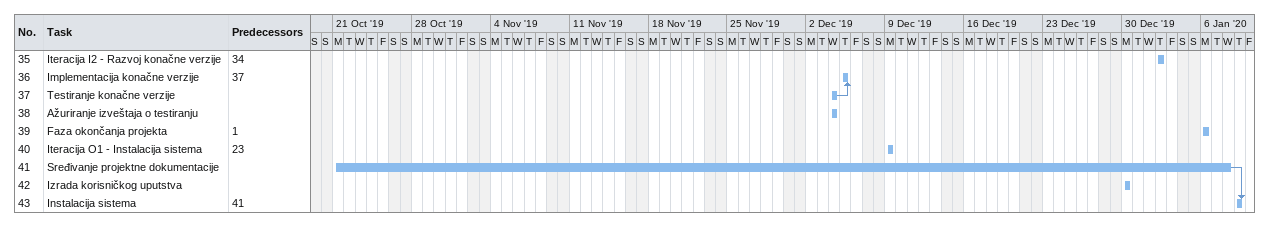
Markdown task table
| ID | Task | Start | Finish | Predecessors |
|---|---|---|---|---|
| 35 | Iteracija I2 - Razvoj konačne verzije | 2020-01-02 | 2020-01-02 | 34 |
| 36 | Implementacija konačne verzije | 2019-12-05 | 2019-12-05 | 37 |
| 37 | Testiranje konačne verzije | 2019-12-04 | 2019-12-04 |  |
| 38 | Ažuriranje izveštaja o testiranju | 2019-12-04 | 2019-12-04 |  |
| 39 | Faza okončanja projekta | 2020-01-06 | 2020-01-06 | 1 |
| 40 | Iteracija O1 - Instalacija sistema | 2019-12-09 | 2019-12-09 | 23 |
| 41 | Sređivanje projektne dokumentacije | 2019-10-21 | 2020-01-08 |  |
| 42 | Izrada korisničkog uputstva | 2019-12-30 | 2019-12-30 |  |
| 43 | Instalacija sistema | 2020-01-09 | 2020-01-09 | 41 |
